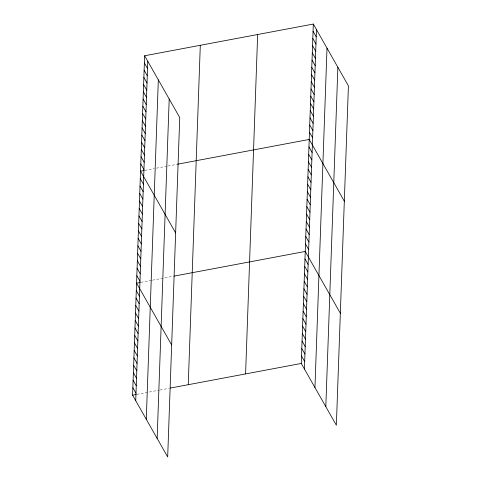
<?xml version="1.0" encoding="UTF-8"?>
<svg xmlns="http://www.w3.org/2000/svg" width="481" height="481" viewBox="0 0 481 481"><rect width="100%" height="100%" fill="white"/><g stroke="black" fill="none" stroke-linecap="round" stroke-linejoin="round"><path stroke-width="0.36" stroke-dasharray="2.4 1.8" d="M144.877 170.34L154.275 168.572M156.445 168.164L167.286 166.125M168.007 165.993L176.683 164.364M140.897 282.341L151.743 280.303M152.465 280.17L173.431 276.226M136.923 394.348L159.331 390.133M160.053 389.995L168.729 388.365"/><path stroke-width="0.72" d="M144.637 55.76L179.738 117.55L167.683 456.95L132.582 395.16L144.637 55.76L313.317 24.05L348.418 85.84L336.363 425.24L301.262 363.45L313.317 24.05M135.732 400.703L147.787 61.303M146.278 419.264L158.333 79.864M157.143 438.389L169.198 98.99M188.245 384.698L200.3 45.298M245.599 373.917L257.654 34.512M304.413 368.993L316.468 29.594M314.953 387.554L327.008 48.154M325.817 406.679L337.872 67.28M144.156 170.478L140.542 171.158L175.643 232.942M177.405 164.225L309.217 139.448L344.318 201.238M140.175 282.479L136.562 283.159L171.663 344.949M174.152 276.094L305.237 251.449L340.338 313.239M132.582 395.16L136.195 394.48M170.172 388.095L301.262 363.45M313.059 31.265L316.209 36.809M312.806 38.474L315.951 44.018M312.548 45.689L315.698 51.233M312.289 52.898L315.44 58.441M312.037 60.113L315.187 65.656M311.778 67.322L314.929 72.865M311.526 74.537L314.67 80.08M311.267 81.746L314.418 87.295M311.009 88.961L314.159 94.504M310.756 96.17L313.907 101.719M310.498 103.385L313.648 108.928M310.239 110.6L313.39 116.143M309.986 117.809L313.137 123.352M309.728 125.024L312.878 130.567M309.475 132.233L312.626 137.776M308.952 146.915L312.103 152.459M308.688 154.383L311.838 159.926M308.423 161.844L311.574 167.394M308.159 169.312L311.303 174.856M307.894 176.78L311.039 182.323M307.624 184.247L310.774 189.791M307.359 191.715L310.51 197.258M307.094 199.182L310.245 204.726M306.83 206.65L309.98 212.193M306.565 214.117L309.716 219.661M306.301 221.579L309.451 227.128M306.036 229.046L309.187 234.596M305.772 236.514L308.922 242.057M305.507 243.981L308.652 249.525M304.972 258.916L308.123 264.46M304.707 266.384L307.858 271.927M304.443 273.851L307.593 279.395M304.178 281.319L307.329 286.862M303.914 288.78L307.064 294.33M303.649 296.248L306.8 301.791M303.385 303.715L306.535 309.259M303.12 311.183L306.265 316.726M302.85 318.65L306 324.194M302.585 326.118L305.736 331.662M302.321 333.586L305.471 339.129M144.384 62.975L147.529 68.518M302.056 341.053L305.207 346.597M144.126 70.184L147.276 75.727M301.791 348.521L304.942 354.064M143.867 77.399L147.018 82.942M301.527 355.982L304.677 361.532M143.615 84.608L146.765 90.151M143.356 91.823L146.507 97.366M143.104 99.032L146.248 104.575M142.845 106.247L145.996 111.79M142.586 113.456L145.737 118.999M142.334 120.671L145.484 126.214M142.075 127.88L145.226 133.429M141.823 135.095L144.967 140.638M141.564 142.31L144.715 147.853M141.306 149.519L144.456 155.062M141.053 156.734L144.204 162.277M140.795 163.943L143.945 169.486M140.272 178.625L143.422 184.169M140.007 186.087L143.158 191.636M139.743 193.554L142.893 199.104M139.478 201.022L142.629 206.565M139.213 208.489L142.364 214.033M138.949 215.957L142.099 221.5M138.684 223.424L141.835 228.968M138.42 230.892L141.564 236.436M138.155 238.36L141.3 243.903M137.885 245.827L141.035 251.371M137.62 253.289L140.771 258.838M137.356 260.756L140.506 266.3M137.091 268.224L140.242 273.767M136.826 275.691L139.977 281.235M136.297 290.626L139.448 296.17M136.033 298.094L139.183 303.637M135.768 305.561L138.913 311.105M135.498 313.029L138.648 318.572M135.233 320.49L138.384 326.04M134.969 327.958L138.119 333.501M134.704 335.425L137.855 340.969M134.439 342.893L137.59 348.436M134.175 350.36L137.326 355.904M133.91 357.828L137.061 363.371M133.646 365.295L136.796 370.839M133.381 372.763L136.526 378.306M133.111 380.224L136.261 385.774M132.846 387.692L135.997 393.236"/></g></svg>
